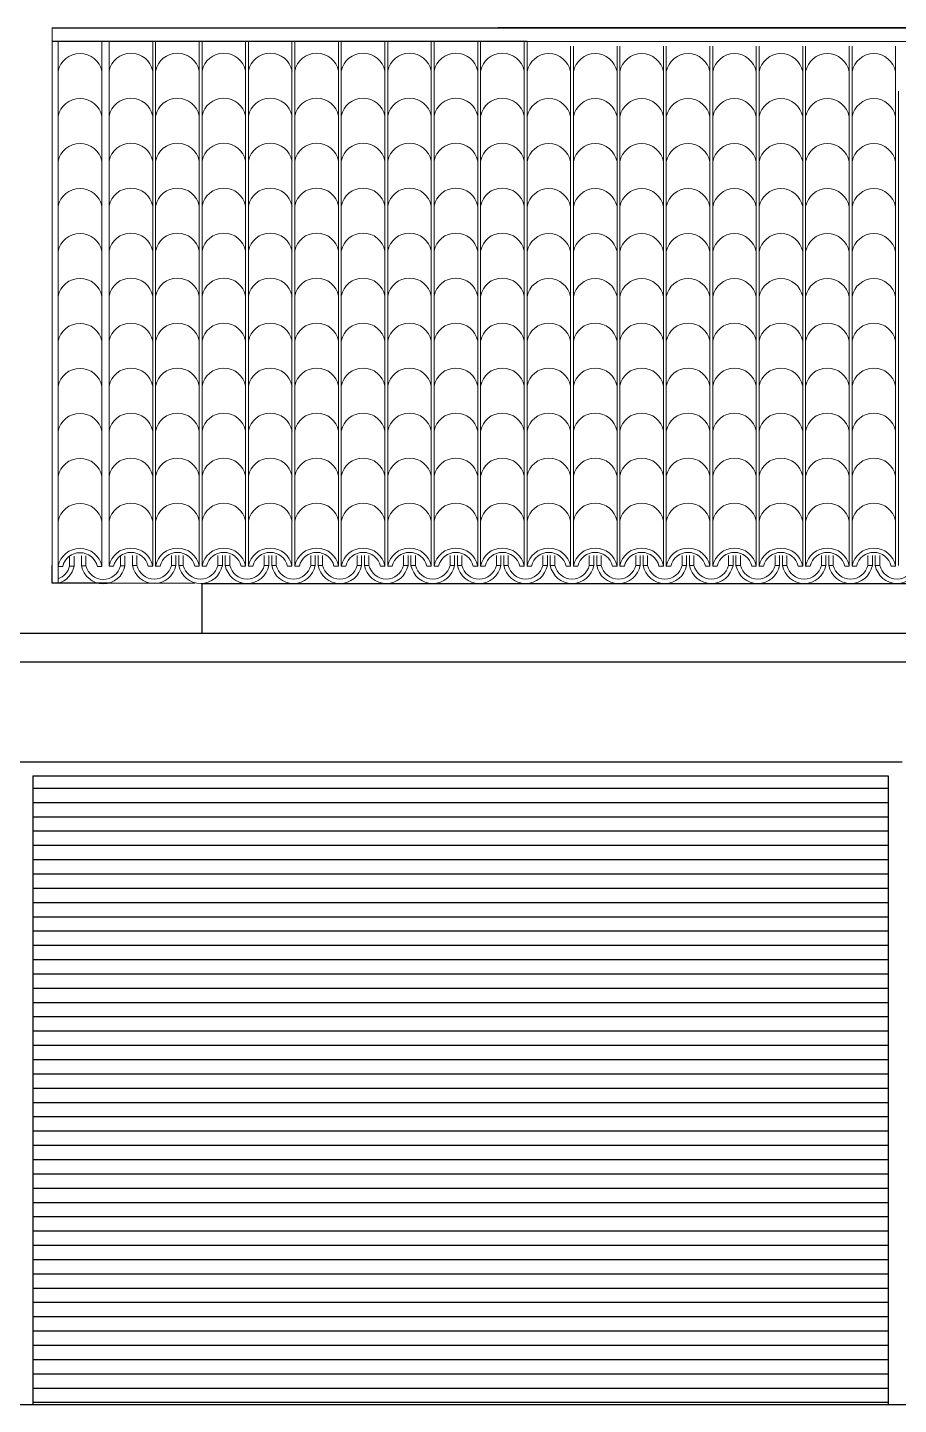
# Model space of a CAD drawing. Header units: millimetres. Extents: x 1345 to 2117, y 1214 to 1365.
# Drawn here: x 1483.296 to 1486.346, y 1285.472 to 1290.292 of the extents above; entities that cross this region are included whole.
import ezdxf

# ---------------------------------------------------------------- set-up
doc = ezdxf.new("R2010")
doc.units = ezdxf.units.MM
doc.header["$LTSCALE"] = 0.5
doc.layers.add('COZINHA', color=7, linetype='Continuous')
doc.layers.add('parede', color=2, linetype='Continuous')
doc.layers.add('E-lay-9', color=9, linetype='Continuous', lineweight=9)

msp = doc.modelspace()

# ---------------------------------------------------------------- linework, layer by layer
at = {"color": 8, "linetype": 'ByBlock'}
for p, q in [((1485.0455, 1290.243), (1483.3824, 1290.243)), ((1483.3824, 1288.3474), (1483.3824, 1288.4094)), ((1483.5824, 1288.3474), (1483.3824, 1288.3474))]:
    msp.add_line(p, q, dxfattribs=at)
at = {"layer": 'COZINHA', "color": 8}
for p, q in [((1483.3824, 1290.2917), (1490.974, 1290.2917)), ((1483.904, 1288.3464), (1490.824, 1288.3464))]:
    msp.add_line(p, q, dxfattribs=at)
at = {"layer": 'COZINHA'}
for p, q in [((1483.9063, 1288.3464), (1483.9063, 1288.1724)), ((1483.3152, 1285.4724), (1486.3096, 1285.4724))]:
    msp.add_line(p, q, dxfattribs=at)
at = {"layer": 'COZINHA', "color": 6}
for p, q in [((1483.2653, 1287.7224), (1486.3595, 1287.7224)), ((1483.3152, 1287.6724), (1483.3152, 1285.4724)), ((1483.3152, 1287.6724), (1486.3096, 1287.6724)), ((1486.3096, 1287.6724), (1486.3096, 1285.4724))]:
    msp.add_line(p, q, dxfattribs=at)
at = {"layer": 'COZINHA', "color": 4}
for p, q in [((1483.3152, 1287.6299), (1486.3096, 1287.6299)), ((1483.3152, 1287.5799), (1486.3096, 1287.5799)), ((1483.3152, 1287.5299), (1486.3096, 1287.5299)), ((1483.3152, 1287.4799), (1486.3096, 1287.4799)), ((1483.3152, 1287.4299), (1486.3096, 1287.4299)), ((1483.3152, 1287.3799), (1486.3096, 1287.3799)), ((1483.3152, 1287.3299), (1486.3096, 1287.3299)), ((1483.3152, 1287.2799), (1486.3096, 1287.2799)), ((1483.3152, 1287.2299), (1486.3096, 1287.2299)), ((1483.3152, 1287.1799), (1486.3096, 1287.1799)), ((1483.3152, 1287.1299), (1486.3096, 1287.1299)), ((1483.3152, 1287.0799), (1486.3096, 1287.0799)), ((1483.3152, 1287.0299), (1486.3096, 1287.0299)), ((1483.3152, 1286.9799), (1486.3096, 1286.9799)), ((1483.3152, 1286.9299), (1486.3096, 1286.9299)), ((1483.3152, 1286.8799), (1486.3096, 1286.8799)), ((1483.3152, 1286.8299), (1486.3096, 1286.8299)), ((1483.3152, 1286.7799), (1486.3096, 1286.7799)), ((1483.3152, 1286.7299), (1486.3096, 1286.7299)), ((1483.3152, 1286.6799), (1486.3096, 1286.6799)), ((1483.3152, 1286.6299), (1486.3096, 1286.6299)), ((1483.3152, 1286.5799), (1486.3096, 1286.5799)), ((1483.3152, 1286.5299), (1486.3096, 1286.5299)), ((1483.3152, 1286.4799), (1486.3096, 1286.4799)), ((1483.3152, 1286.4299), (1486.3096, 1286.4299)), ((1483.3152, 1286.3799), (1486.3096, 1286.3799)), ((1483.3152, 1286.3299), (1486.3096, 1286.3299)), ((1483.3152, 1286.2799), (1486.3096, 1286.2799)), ((1483.3152, 1286.2299), (1486.3096, 1286.2299)), ((1483.3152, 1286.1799), (1486.3096, 1286.1799)), ((1483.3152, 1286.1299), (1486.3096, 1286.1299)), ((1483.3152, 1286.0799), (1486.3096, 1286.0799)), ((1483.3152, 1286.0299), (1486.3096, 1286.0299)), ((1483.3152, 1285.9799), (1486.3096, 1285.9799)), ((1483.3152, 1285.9299), (1486.3096, 1285.9299)), ((1483.3152, 1285.8799), (1486.3096, 1285.8799)), ((1483.3152, 1285.8299), (1486.3096, 1285.8299)), ((1483.3152, 1285.7799), (1486.3096, 1285.7799)), ((1483.3152, 1285.7299), (1486.3096, 1285.7299)), ((1483.3152, 1285.6799), (1486.3096, 1285.6799)), ((1483.3152, 1285.6299), (1486.3096, 1285.6299)), ((1483.3152, 1285.5799), (1486.3096, 1285.5799)), ((1483.3152, 1285.5299), (1486.3096, 1285.5299)), ((1483.3152, 1285.4799), (1486.3096, 1285.4799))]:
    msp.add_line(p, q, dxfattribs=at)
at = {"layer": 'E-lay-9', "color": 8, "lineweight": 18}
for p, q in [((1483.3824, 1288.4094), (1483.3824, 1290.2917)), ((1484.943, 1290.2923), (1486.543, 1290.2923)), ((1483.404, 1290.243), (1483.404, 1288.3462)), ((1483.5565, 1288.4083), (1483.5565, 1290.243)), ((1483.5824, 1290.243), (1483.5824, 1288.4074)), ((1483.7348, 1288.4094), (1483.7348, 1290.243)), ((1483.745, 1288.4094), (1483.745, 1290.243)), ((1483.8974, 1288.4094), (1483.8974, 1290.243)), ((1483.9075, 1288.4094), (1483.9075, 1290.243)), ((1484.0599, 1288.4094), (1484.0599, 1290.243)), ((1484.0701, 1288.4094), (1484.0701, 1290.243)), ((1484.2225, 1288.4094), (1484.2225, 1290.243)), ((1484.2327, 1288.4094), (1484.2327, 1290.243)), ((1484.3851, 1288.4094), (1484.3851, 1290.243)), ((1484.3952, 1288.4094), (1484.3952, 1290.243)), ((1484.5476, 1288.4094), (1484.5476, 1290.243)), ((1484.5578, 1288.4094), (1484.5578, 1290.243)), ((1484.7102, 1288.4094), (1484.7102, 1290.243)), ((1484.7204, 1288.4094), (1484.7204, 1290.243)), ((1484.8728, 1288.4094), (1484.8728, 1290.243)), ((1484.8829, 1288.4094), (1484.8829, 1290.243)), ((1485.0353, 1288.4094), (1485.0353, 1290.243)), ((1485.0353, 1289.1949), (1485.0353, 1290.243)), ((1485.0455, 1290.243), (1486.4178, 1290.243)), ((1485.0455, 1288.4094), (1485.0455, 1290.243)), ((1485.0455, 1289.1949), (1485.0455, 1290.243)), ((1485.1979, 1289.3524), (1485.1979, 1290.2276)), ((1485.2081, 1289.3524), (1485.2081, 1290.2276)), ((1485.3605, 1289.3524), (1485.3605, 1290.2276)), ((1485.3707, 1289.3524), (1485.3707, 1290.2276)), ((1485.5231, 1289.3524), (1485.5231, 1290.2276)), ((1485.5332, 1289.3524), (1485.5332, 1290.2276)), ((1485.6856, 1289.3524), (1485.6856, 1290.2276)), ((1485.6958, 1289.3524), (1485.6958, 1290.2276)), ((1485.8482, 1289.3524), (1485.8482, 1290.2276)), ((1485.8584, 1289.3524), (1485.8584, 1290.2276)), ((1486.0108, 1289.3524), (1486.0108, 1290.2276)), ((1486.0209, 1289.3524), (1486.0209, 1290.2276)), ((1486.1733, 1289.3524), (1486.1733, 1290.2276)), ((1486.1835, 1289.3524), (1486.1835, 1290.2276)), ((1486.3359, 1289.3524), (1486.3359, 1290.2276)), ((1485.1979, 1289.1949), (1485.1979, 1290.0701)), ((1485.2081, 1289.1949), (1485.2081, 1290.0701)), ((1485.3605, 1289.1949), (1485.3605, 1290.0701)), ((1485.3707, 1289.1949), (1485.3707, 1290.0701)), ((1485.5231, 1289.1949), (1485.5231, 1290.0701)), ((1485.5332, 1289.1949), (1485.5332, 1290.0701)), ((1485.6856, 1289.1949), (1485.6856, 1290.0701)), ((1485.6958, 1289.1949), (1485.6958, 1290.0701)), ((1485.8482, 1289.1949), (1485.8482, 1290.0701)), ((1485.8584, 1289.1949), (1485.8584, 1290.0701)), ((1486.0108, 1289.1949), (1486.0108, 1290.0701)), ((1486.0209, 1289.1949), (1486.0209, 1290.0701)), ((1486.1733, 1289.1949), (1486.1733, 1290.0701)), ((1486.1835, 1289.1949), (1486.1835, 1290.0701)), ((1486.3359, 1289.1949), (1486.3359, 1290.0701)), ((1486.3461, 1289.1949), (1486.3461, 1290.0701)), ((1485.1979, 1288.4094), (1485.1979, 1289.2847)), ((1485.2081, 1288.4094), (1485.2081, 1289.2847)), ((1485.3605, 1288.4094), (1485.3605, 1289.2847)), ((1485.3707, 1288.4094), (1485.3707, 1289.2847)), ((1485.5231, 1288.4094), (1485.5231, 1289.2847)), ((1485.5332, 1288.4094), (1485.5332, 1289.2847)), ((1485.6856, 1288.4094), (1485.6856, 1289.2847)), ((1485.6958, 1288.4094), (1485.6958, 1289.2847)), ((1485.8482, 1288.4094), (1485.8482, 1289.2847)), ((1485.8584, 1288.4094), (1485.8584, 1289.2847)), ((1486.0108, 1288.4094), (1486.0108, 1289.2847)), ((1486.0209, 1288.4094), (1486.0209, 1289.2847)), ((1486.1733, 1288.4094), (1486.1733, 1289.2847)), ((1486.1835, 1288.4094), (1486.1835, 1289.2847)), ((1486.3359, 1288.4094), (1486.3359, 1289.2847)), ((1486.3461, 1288.4094), (1486.3461, 1289.2847)), ((1483.4438, 1288.4071), (1483.4438, 1288.4422)), ((1483.4594, 1288.4071), (1483.4594, 1288.4422)), ((1483.4853, 1288.4083), (1483.4853, 1288.4434)), ((1483.5009, 1288.4083), (1483.5009, 1288.4434)), ((1483.6221, 1288.4083), (1483.6221, 1288.4434)), ((1483.6377, 1288.4083), (1483.6377, 1288.4434)), ((1483.6637, 1288.4094), (1483.6637, 1288.4446)), ((1483.6793, 1288.4094), (1483.6793, 1288.4446)), ((1483.8005, 1288.4094), (1483.8005, 1288.4446)), ((1483.8161, 1288.4094), (1483.8161, 1288.4446)), ((1483.8262, 1288.4094), (1483.8262, 1288.4446)), ((1483.8418, 1288.4094), (1483.8418, 1288.4446)), ((1483.9631, 1288.4094), (1483.9631, 1288.4446)), ((1483.9786, 1288.4094), (1483.9786, 1288.4446)), ((1483.9888, 1288.4094), (1483.9888, 1288.4446)), ((1484.0044, 1288.4094), (1484.0044, 1288.4446)), ((1484.1256, 1288.4094), (1484.1256, 1288.4446)), ((1484.1412, 1288.4094), (1484.1412, 1288.4446)), ((1484.1514, 1288.4094), (1484.1514, 1288.4446)), ((1484.167, 1288.4094), (1484.167, 1288.4446)), ((1484.2882, 1288.4094), (1484.2882, 1288.4446)), ((1484.3038, 1288.4094), (1484.3038, 1288.4446)), ((1484.3139, 1288.4094), (1484.3139, 1288.4446)), ((1484.3295, 1288.4094), (1484.3295, 1288.4446)), ((1484.4508, 1288.4094), (1484.4508, 1288.4446)), ((1484.4664, 1288.4094), (1484.4664, 1288.4446)), ((1484.4765, 1288.4094), (1484.4765, 1288.4446)), ((1484.4921, 1288.4094), (1484.4921, 1288.4446)), ((1484.6133, 1288.4094), (1484.6133, 1288.4446)), ((1484.6289, 1288.4094), (1484.6289, 1288.4446)), ((1484.6391, 1288.4094), (1484.6391, 1288.4446)), ((1484.6547, 1288.4094), (1484.6547, 1288.4446)), ((1484.7759, 1288.4094), (1484.7759, 1288.4446)), ((1484.7915, 1288.4094), (1484.7915, 1288.4446)), ((1484.8017, 1288.4094), (1484.8017, 1288.4446)), ((1484.8172, 1288.4094), (1484.8172, 1288.4446)), ((1484.9385, 1288.4094), (1484.9385, 1288.4446)), ((1484.9541, 1288.4094), (1484.9541, 1288.4446)), ((1484.9642, 1288.4094), (1484.9642, 1288.4446)), ((1484.9798, 1288.4094), (1484.9798, 1288.4446)), ((1485.101, 1288.4094), (1485.101, 1288.4446)), ((1485.1166, 1288.4094), (1485.1166, 1288.4446)), ((1485.1268, 1288.4094), (1485.1268, 1288.4446)), ((1485.1424, 1288.4094), (1485.1424, 1288.4446)), ((1485.2636, 1288.4094), (1485.2636, 1288.4446)), ((1485.2792, 1288.4094), (1485.2792, 1288.4446)), ((1485.2894, 1288.4094), (1485.2894, 1288.4446)), ((1485.305, 1288.4094), (1485.305, 1288.4446)), ((1485.4262, 1288.4094), (1485.4262, 1288.4446)), ((1485.4418, 1288.4094), (1485.4418, 1288.4446)), ((1485.4519, 1288.4094), (1485.4519, 1288.4446)), ((1485.4675, 1288.4094), (1485.4675, 1288.4446)), ((1485.5888, 1288.4094), (1485.5888, 1288.4446)), ((1485.6043, 1288.4094), (1485.6043, 1288.4446)), ((1485.6145, 1288.4094), (1485.6145, 1288.4446)), ((1485.6301, 1288.4094), (1485.6301, 1288.4446)), ((1485.7513, 1288.4094), (1485.7513, 1288.4446)), ((1485.7669, 1288.4094), (1485.7669, 1288.4446)), ((1485.7771, 1288.4094), (1485.7771, 1288.4446)), ((1485.7927, 1288.4094), (1485.7927, 1288.4446)), ((1485.9139, 1288.4094), (1485.9139, 1288.4446)), ((1485.9295, 1288.4094), (1485.9295, 1288.4446)), ((1485.9396, 1288.4094), (1485.9396, 1288.4446)), ((1485.9552, 1288.4094), (1485.9552, 1288.4446)), ((1486.0765, 1288.4094), (1486.0765, 1288.4446)), ((1486.0921, 1288.4094), (1486.0921, 1288.4446)), ((1486.1022, 1288.4094), (1486.1022, 1288.4446)), ((1486.1178, 1288.4094), (1486.1178, 1288.4446)), ((1486.239, 1288.4094), (1486.239, 1288.4446)), ((1486.2546, 1288.4094), (1486.2546, 1288.4446)), ((1486.2648, 1288.4094), (1486.2648, 1288.4446)), ((1486.2804, 1288.4094), (1486.2804, 1288.4446)), ((1483.3824, 1288.3474), (1483.8824, 1288.3474))]:
    msp.add_line(p, q, dxfattribs=at)
at = {"layer": 'E-lay-9', "color": 8, "lineweight": 18, "flags": 128}
for points in [[(1483.404, 1288.4062), (1483.4196, 1288.4062, -0.788263), (1483.5409, 1288.4062), (1483.5565, 1288.4062, 0.827036)], [(1483.5824, 1288.4074), (1483.598, 1288.4074, -0.788263), (1483.7192, 1288.4074), (1483.7348, 1288.4074, 0.827036)], [(1483.745, 1288.4074), (1483.7605, 1288.4074, -0.788263), (1483.8818, 1288.4074), (1483.8974, 1288.4074, 0.827036)], [(1483.9075, 1288.4074), (1483.9231, 1288.4074, -0.788263), (1484.0443, 1288.4074), (1484.0599, 1288.4074, 0.827036)], [(1484.0701, 1288.4074), (1484.0857, 1288.4074, -0.788263), (1484.2069, 1288.4074), (1484.2225, 1288.4074, 0.827036)], [(1484.2327, 1288.4074), (1484.2482, 1288.4074, -0.788263), (1484.3695, 1288.4074), (1484.3851, 1288.4074, 0.827036)], [(1484.3952, 1288.4074), (1484.4108, 1288.4074, -0.788263), (1484.5321, 1288.4074), (1484.5476, 1288.4074, 0.827036)], [(1484.5578, 1288.4074), (1484.5734, 1288.4074, -0.788263), (1484.6946, 1288.4074), (1484.7102, 1288.4074, 0.827036)], [(1484.7204, 1288.4074), (1484.736, 1288.4074, -0.788263), (1484.8572, 1288.4074), (1484.8728, 1288.4074, 0.827036)], [(1484.8829, 1288.4074), (1484.8985, 1288.4074, -0.788263), (1485.0198, 1288.4074), (1485.0353, 1288.4074, 0.827036)], [(1485.0455, 1288.4074), (1485.0611, 1288.4074, -0.788263), (1485.1823, 1288.4074), (1485.1979, 1288.4074, 0.827036)], [(1485.2081, 1288.4074), (1485.2237, 1288.4074, -0.788263), (1485.3449, 1288.4074), (1485.3605, 1288.4074, 0.827036)], [(1485.3707, 1288.4074), (1485.3862, 1288.4074, -0.788263), (1485.5075, 1288.4074), (1485.5231, 1288.4074, 0.827036)], [(1485.5332, 1288.4074), (1485.5488, 1288.4074, -0.788263), (1485.67, 1288.4074), (1485.6856, 1288.4074, 0.827036)], [(1485.6958, 1288.4074), (1485.7114, 1288.4074, -0.788263), (1485.8326, 1288.4074), (1485.8482, 1288.4074, 0.827036)], [(1485.8584, 1288.4074), (1485.8739, 1288.4074, -0.788263), (1485.9952, 1288.4074), (1486.0108, 1288.4074, 0.827036)], [(1486.0209, 1288.4074), (1486.0365, 1288.4074, -0.788263), (1486.1578, 1288.4074), (1486.1733, 1288.4074, 0.827036)], [(1486.1835, 1288.4074), (1486.1991, 1288.4074, -0.788263), (1486.3203, 1288.4074), (1486.3359, 1288.4074, 0.827036)], [(1483.4853, 1288.4083), (1483.5009, 1288.4083, 0.788263), (1483.6221, 1288.4083), (1483.6377, 1288.4083, -0.827036)], [(1483.6637, 1288.4094), (1483.6793, 1288.4094, 0.788263), (1483.8005, 1288.4094), (1483.8161, 1288.4094, -0.827036)], [(1483.8262, 1288.4094), (1483.8418, 1288.4094, 0.788263), (1483.9631, 1288.4094), (1483.9786, 1288.4094, -0.827036)], [(1483.9888, 1288.4094), (1484.0044, 1288.4094, 0.788263), (1484.1256, 1288.4094), (1484.1412, 1288.4094, -0.827036)], [(1484.1514, 1288.4094), (1484.167, 1288.4094, 0.788263), (1484.2882, 1288.4094), (1484.3038, 1288.4094, -0.827036)], [(1484.3139, 1288.4094), (1484.3295, 1288.4094, 0.788263), (1484.4508, 1288.4094), (1484.4664, 1288.4094, -0.827036)], [(1484.4765, 1288.4094), (1484.4921, 1288.4094, 0.788263), (1484.6133, 1288.4094), (1484.6289, 1288.4094, -0.827036)], [(1484.6391, 1288.4094), (1484.6547, 1288.4094, 0.788263), (1484.7759, 1288.4094), (1484.7915, 1288.4094, -0.827036)], [(1484.8017, 1288.4094), (1484.8172, 1288.4094, 0.788263), (1484.9385, 1288.4094), (1484.9541, 1288.4094, -0.827036)], [(1484.9642, 1288.4094), (1484.9798, 1288.4094, 0.788263), (1485.101, 1288.4094), (1485.1166, 1288.4094, -0.827036)], [(1485.1268, 1288.4094), (1485.1424, 1288.4094, 0.788263), (1485.2636, 1288.4094), (1485.2792, 1288.4094, -0.827036)], [(1485.2894, 1288.4094), (1485.305, 1288.4094, 0.788263), (1485.4262, 1288.4094), (1485.4418, 1288.4094, -0.827036)], [(1485.4519, 1288.4094), (1485.4675, 1288.4094, 0.788263), (1485.5888, 1288.4094), (1485.6043, 1288.4094, -0.827036)], [(1485.6145, 1288.4094), (1485.6301, 1288.4094, 0.788263), (1485.7513, 1288.4094), (1485.7669, 1288.4094, -0.827036)], [(1485.7771, 1288.4094), (1485.7927, 1288.4094, 0.788263), (1485.9139, 1288.4094), (1485.9295, 1288.4094, -0.827036)], [(1485.9396, 1288.4094), (1485.9552, 1288.4094, 0.788263), (1486.0765, 1288.4094), (1486.0921, 1288.4094, -0.827036)], [(1486.1022, 1288.4094), (1486.1178, 1288.4094, 0.788263), (1486.239, 1288.4094), (1486.2546, 1288.4094, -0.827036)], [(1486.2648, 1288.4094), (1486.2804, 1288.4094, 0.788263), (1486.4016, 1288.4094), (1486.4172, 1288.4094, -0.827036)]]:
    msp.add_lwpolyline(points, format="xyb", close=True, dxfattribs=at)
msp.add_lwpolyline([(1483.404, 1288.3629, 0.253765), (1483.4438, 1288.4071), (1483.4594, 1288.4071, -0.284833), (1483.404, 1288.3469)], format="xyb", dxfattribs=at)
at = {"layer": 'E-lay-9', "color": 8, "lineweight": 18}
for centre, start, end in [((1483.4802, 1290.1241), 10.8161, 169.1839), ((1483.6586, 1290.1253), 10.8161, 169.1839), ((1483.8212, 1290.1253), 10.8161, 169.1839), ((1483.9837, 1290.1253), 10.8161, 169.1839), ((1484.1463, 1290.1253), 10.8161, 169.1839), ((1484.3089, 1290.1253), 10.8161, 169.1839), ((1484.4714, 1290.1253), 10.8161, 169.1839), ((1484.634, 1290.1253), 10.8161, 169.1839), ((1484.7966, 1290.1253), 10.8161, 169.1839), ((1484.9591, 1290.1253), 10.8161, 169.1839), ((1485.1217, 1290.1233), 10.8161, 169.1839), ((1485.2843, 1290.1233), 10.8161, 169.1839), ((1485.4469, 1290.1233), 10.8161, 169.1839), ((1485.6094, 1290.1233), 10.8161, 169.1839), ((1485.772, 1290.1233), 10.8161, 169.1839), ((1485.9346, 1290.1233), 10.8161, 169.1839), ((1486.0971, 1290.1233), 10.8161, 169.1839), ((1486.2597, 1290.1233), 10.8161, 169.1839), ((1483.4802, 1289.9666), 10.8161, 169.1839), ((1483.6586, 1289.9678), 10.8161, 169.1839), ((1483.8212, 1289.9678), 10.8161, 169.1839), ((1483.9837, 1289.9678), 10.8161, 169.1839), ((1484.1463, 1289.9678), 10.8161, 169.1839), ((1484.3089, 1289.9678), 10.8161, 169.1839), ((1484.4714, 1289.9678), 10.8161, 169.1839), ((1484.634, 1289.9678), 10.8161, 169.1839), ((1484.7966, 1289.9678), 10.8161, 169.1839), ((1484.9591, 1289.9678), 10.8161, 169.1839), ((1485.1217, 1289.9658), 10.8161, 169.1839), ((1485.2843, 1289.9658), 10.8161, 169.1839), ((1485.4469, 1289.9658), 10.8161, 169.1839), ((1485.6094, 1289.9658), 10.8161, 169.1839), ((1485.772, 1289.9658), 10.8161, 169.1839), ((1485.9346, 1289.9658), 10.8161, 169.1839), ((1486.0971, 1289.9658), 10.8161, 169.1839), ((1486.2597, 1289.9658), 10.8161, 169.1839), ((1483.4802, 1289.8091), 10.8161, 169.1839), ((1483.6586, 1289.8103), 10.8161, 169.1839), ((1483.8212, 1289.8103), 10.8161, 169.1839), ((1483.9837, 1289.8103), 10.8161, 169.1839), ((1484.1463, 1289.8103), 10.8161, 169.1839), ((1484.3089, 1289.8103), 10.8161, 169.1839), ((1484.4714, 1289.8103), 10.8161, 169.1839), ((1484.634, 1289.8103), 10.8161, 169.1839), ((1484.7966, 1289.8103), 10.8161, 169.1839), ((1484.9591, 1289.8103), 10.8161, 169.1839), ((1485.1217, 1289.8083), 10.8161, 169.1839), ((1485.2843, 1289.8083), 10.8161, 169.1839), ((1485.4469, 1289.8083), 10.8161, 169.1839), ((1485.6094, 1289.8083), 10.8161, 169.1839), ((1485.772, 1289.8083), 10.8161, 169.1839), ((1485.9346, 1289.8083), 10.8161, 169.1839), ((1486.0971, 1289.8083), 10.8161, 169.1839), ((1486.2597, 1289.8083), 10.8161, 169.1839), ((1483.4802, 1289.6516), 10.8161, 169.1839), ((1483.6586, 1289.6528), 10.8161, 169.1839), ((1483.8212, 1289.6528), 10.8161, 169.1839), ((1483.9837, 1289.6528), 10.8161, 169.1839), ((1484.1463, 1289.6528), 10.8161, 169.1839), ((1484.3089, 1289.6528), 10.8161, 169.1839), ((1484.4714, 1289.6528), 10.8161, 169.1839), ((1484.634, 1289.6528), 10.8161, 169.1839), ((1484.7966, 1289.6528), 10.8161, 169.1839), ((1484.9591, 1289.6528), 10.8161, 169.1839), ((1485.1217, 1289.6508), 10.8161, 169.1839), ((1485.2843, 1289.6508), 10.8161, 169.1839), ((1485.4469, 1289.6508), 10.8161, 169.1839), ((1485.6094, 1289.6508), 10.8161, 169.1839), ((1485.772, 1289.6508), 10.8161, 169.1839), ((1485.9346, 1289.6508), 10.8161, 169.1839), ((1486.0971, 1289.6508), 10.8161, 169.1839), ((1486.2597, 1289.6508), 10.8161, 169.1839), ((1483.4802, 1289.4941), 10.8161, 169.1839), ((1483.6586, 1289.4953), 10.8161, 169.1839), ((1483.8212, 1289.4953), 10.8161, 169.1839), ((1483.9837, 1289.4953), 10.8161, 169.1839), ((1484.1463, 1289.4953), 10.8161, 169.1839), ((1484.3089, 1289.4953), 10.8161, 169.1839), ((1484.4714, 1289.4953), 10.8161, 169.1839), ((1484.634, 1289.4953), 10.8161, 169.1839), ((1484.7966, 1289.4953), 10.8161, 169.1839), ((1484.9591, 1289.4953), 10.8161, 169.1839), ((1485.1217, 1289.4933), 10.8161, 169.1839), ((1485.2843, 1289.4933), 10.8161, 169.1839), ((1485.4469, 1289.4933), 10.8161, 169.1839), ((1485.6094, 1289.4933), 10.8161, 169.1839), ((1485.772, 1289.4933), 10.8161, 169.1839), ((1485.9346, 1289.4933), 10.8161, 169.1839), ((1486.0971, 1289.4933), 10.8161, 169.1839), ((1486.2597, 1289.4933), 10.8161, 169.1839), ((1483.4802, 1289.3366), 10.8161, 169.1839), ((1483.6586, 1289.3378), 10.8161, 169.1839), ((1483.8212, 1289.3378), 10.8161, 169.1839), ((1483.9837, 1289.3378), 10.8161, 169.1839), ((1484.1463, 1289.3378), 10.8161, 169.1839), ((1484.3089, 1289.3378), 10.8161, 169.1839), ((1484.4714, 1289.3378), 10.8161, 169.1839), ((1484.634, 1289.3378), 10.8161, 169.1839), ((1484.7966, 1289.3378), 10.8161, 169.1839), ((1484.9591, 1289.3378), 10.8161, 169.1839), ((1485.1217, 1289.3358), 10.8161, 169.1839), ((1485.2843, 1289.3358), 10.8161, 169.1839), ((1485.4469, 1289.3358), 10.8161, 169.1839), ((1485.6094, 1289.3358), 10.8161, 169.1839), ((1485.772, 1289.3358), 10.8161, 169.1839), ((1485.9346, 1289.3358), 10.8161, 169.1839), ((1486.0971, 1289.3358), 10.8161, 169.1839), ((1486.2597, 1289.3358), 10.8161, 169.1839), ((1483.4802, 1289.1791), 10.8161, 169.1839), ((1483.6586, 1289.1803), 10.8161, 169.1839), ((1483.8212, 1289.1803), 10.8161, 169.1839), ((1483.9837, 1289.1803), 10.8161, 169.1839), ((1484.1463, 1289.1803), 10.8161, 169.1839), ((1484.3089, 1289.1803), 10.8161, 169.1839), ((1484.4714, 1289.1803), 10.8161, 169.1839), ((1484.634, 1289.1803), 10.8161, 169.1839), ((1484.7966, 1289.1803), 10.8161, 169.1839), ((1484.9591, 1289.1803), 10.8161, 169.1839), ((1485.1217, 1289.1803), 10.8161, 169.1839), ((1485.2843, 1289.1803), 10.8161, 169.1839), ((1485.4469, 1289.1803), 10.8161, 169.1839), ((1485.6094, 1289.1803), 10.8161, 169.1839), ((1485.772, 1289.1803), 10.8161, 169.1839), ((1485.9346, 1289.1803), 10.8161, 169.1839), ((1486.0971, 1289.1803), 10.8161, 169.1839), ((1486.2597, 1289.1803), 10.8161, 169.1839), ((1483.4802, 1289.0216), 10.8161, 169.1839), ((1483.6586, 1289.0228), 10.8161, 169.1839), ((1483.8212, 1289.0228), 10.8161, 169.1839), ((1483.9837, 1289.0228), 10.8161, 169.1839), ((1484.1463, 1289.0228), 10.8161, 169.1839), ((1484.3089, 1289.0228), 10.8161, 169.1839), ((1484.4714, 1289.0228), 10.8161, 169.1839), ((1484.634, 1289.0228), 10.8161, 169.1839), ((1484.7966, 1289.0228), 10.8161, 169.1839), ((1484.9591, 1289.0228), 10.8161, 169.1839), ((1485.1217, 1289.0228), 10.8161, 169.1839), ((1485.2843, 1289.0228), 10.8161, 169.1839), ((1485.4469, 1289.0228), 10.8161, 169.1839), ((1485.6094, 1289.0228), 10.8161, 169.1839), ((1485.772, 1289.0228), 10.8161, 169.1839), ((1485.9346, 1289.0228), 10.8161, 169.1839), ((1486.0971, 1289.0228), 10.8161, 169.1839), ((1486.2597, 1289.0228), 10.8161, 169.1839), ((1483.4802, 1288.8641), 10.8161, 169.1839), ((1483.6586, 1288.8653), 10.8161, 169.1839), ((1483.8212, 1288.8653), 10.8161, 169.1839), ((1483.9837, 1288.8653), 10.8161, 169.1839), ((1484.1463, 1288.8653), 10.8161, 169.1839), ((1484.3089, 1288.8653), 10.8161, 169.1839), ((1484.4714, 1288.8653), 10.8161, 169.1839), ((1484.634, 1288.8653), 10.8161, 169.1839), ((1484.7966, 1288.8653), 10.8161, 169.1839), ((1484.9591, 1288.8653), 10.8161, 169.1839), ((1485.1217, 1288.8653), 10.8161, 169.1839), ((1485.2843, 1288.8653), 10.8161, 169.1839), ((1485.4469, 1288.8653), 10.8161, 169.1839), ((1485.6094, 1288.8653), 10.8161, 169.1839), ((1485.772, 1288.8653), 10.8161, 169.1839), ((1485.9346, 1288.8653), 10.8161, 169.1839), ((1486.0971, 1288.8653), 10.8161, 169.1839), ((1486.2597, 1288.8653), 10.8161, 169.1839), ((1483.4802, 1288.7066), 10.8161, 169.1839), ((1483.6586, 1288.7078), 10.8161, 169.1839), ((1483.8212, 1288.7078), 10.8161, 169.1839), ((1483.9837, 1288.7078), 10.8161, 169.1839), ((1484.1463, 1288.7078), 10.8161, 169.1839), ((1484.3089, 1288.7078), 10.8161, 169.1839), ((1484.4714, 1288.7078), 10.8161, 169.1839), ((1484.634, 1288.7078), 10.8161, 169.1839), ((1484.7966, 1288.7078), 10.8161, 169.1839), ((1484.9591, 1288.7078), 10.8161, 169.1839), ((1485.1217, 1288.7078), 10.8161, 169.1839), ((1485.2843, 1288.7078), 10.8161, 169.1839), ((1485.4469, 1288.7078), 10.8161, 169.1839), ((1485.6094, 1288.7078), 10.8161, 169.1839), ((1485.772, 1288.7078), 10.8161, 169.1839), ((1485.9346, 1288.7078), 10.8161, 169.1839), ((1486.0971, 1288.7078), 10.8161, 169.1839), ((1486.2597, 1288.7078), 10.8161, 169.1839), ((1483.4802, 1288.5491), 10.8161, 169.1839), ((1483.6586, 1288.5503), 10.8161, 169.1839), ((1483.8212, 1288.5503), 10.8161, 169.1839), ((1483.9837, 1288.5503), 10.8161, 169.1839), ((1484.1463, 1288.5503), 10.8161, 169.1839), ((1484.3089, 1288.5503), 10.8161, 169.1839), ((1484.4714, 1288.5503), 10.8161, 169.1839), ((1484.634, 1288.5503), 10.8161, 169.1839), ((1484.7966, 1288.5503), 10.8161, 169.1839), ((1484.9591, 1288.5503), 10.8161, 169.1839), ((1485.1217, 1288.5503), 10.8161, 169.1839), ((1485.2843, 1288.5503), 10.8161, 169.1839), ((1485.4469, 1288.5503), 10.8161, 169.1839), ((1485.6094, 1288.5503), 10.8161, 169.1839), ((1485.772, 1288.5503), 10.8161, 169.1839), ((1485.9346, 1288.5503), 10.8161, 169.1839), ((1486.0971, 1288.5503), 10.8161, 169.1839), ((1486.2597, 1288.5503), 10.8161, 169.1839), ((1483.6522, 1288.3045), 33.5179, 36.4641), ((1483.8148, 1288.3045), 33.5179, 36.4641), ((1483.9773, 1288.3045), 33.5179, 36.4641)]:
    msp.add_arc(centre, 0.0776, start, end, dxfattribs=at)
at = {"layer": 'parede'}
for p, q in [((1481.9763, 1288.1724), (1490.9763, 1288.1724)), ((1482.1263, 1288.0724), (1490.8263, 1288.0724)), ((1481.9763, 1285.4724), (1483.3152, 1285.4724)), ((1486.3096, 1285.4724), (1487.3104, 1285.4724))]:
    msp.add_line(p, q, dxfattribs=at)

doc.saveas('drawing.dxf')
